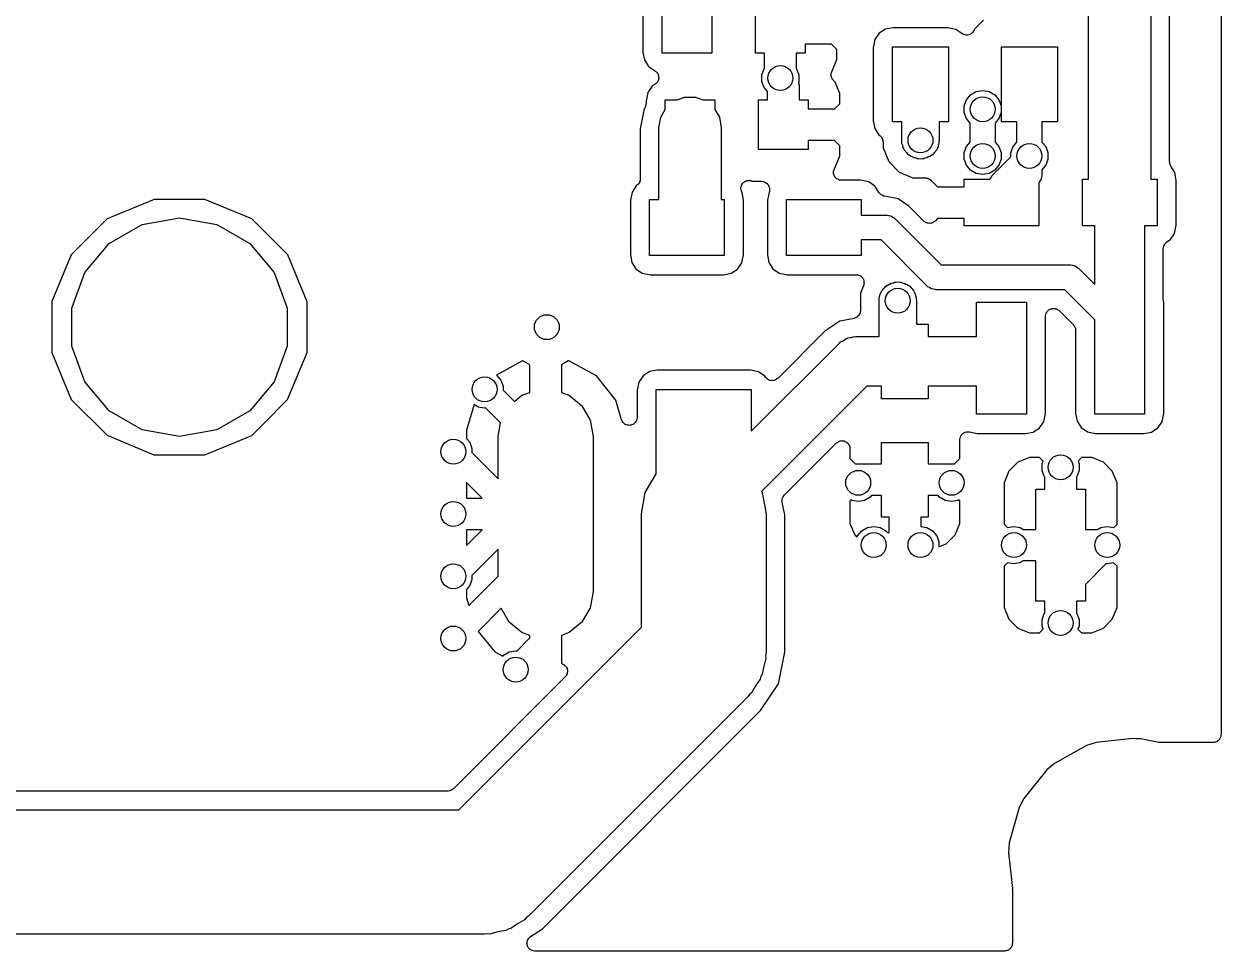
# Model space of a CAD drawing. Extents: x 110.2 to 158.8, y -100 to -70.3.
# Drawn here: x 139.6 to 158.83, y -100.02 to -85.13 of the extents above; entities that cross this region are included whole.
import ezdxf

# ---------------------------------------------------------------- set-up
doc = ezdxf.new("R2010")
doc.units = 0
doc.header["$MEASUREMENT"] = 0
doc.layers.add('BLACK', color=7, linetype='CONTINUOUS')

msp = doc.modelspace()

# ---------------------------------------------------------------- linework, layer by layer
at = {"layer": 'Black'}
for p, q in [((158.827, -73.7975), (158.827, -96.5435)), ((157.7, -79.95), (157.7, -87.625)), ((158, -87.3446), (158, -79.9625)), ((156.7, -87.625), (156.7, -80.1571)), ((150.651, -84.1007), (150.651, -85.2)), ((149.851, -85.2), (149.851, -84.2664)), ((149.544, -84.8139), (149.544, -85.5869)), ((151.351, -85.5988), (151.351, -84.8012)), ((155.012, -85.0693), (154.869, -85.2122)), ((149.852, -85.2069), (149.851, -85.2)), ((149.852, -85.5988), (149.852, -85.2069)), ((150.651, -85.2), (150.649, -85.2069)), ((150.649, -85.2069), (150.649, -85.5988)), ((153.337, -85.2808), (153.268, -85.381)), ((153.44, -85.2146), (153.337, -85.2808)), ((153.562, -85.1916), (153.44, -85.2146)), ((154.437, -85.1916), (153.562, -85.1916)), ((154.569, -85.2183), (154.437, -85.1916)), ((154.672, -85.2887), (154.569, -85.2183)), ((154.674, -85.2896), (154.672, -85.2887)), ((154.675, -85.2909), (154.674, -85.2896)), ((154.694, -85.2986), (154.675, -85.2909)), ((154.712, -85.3069), (154.694, -85.2986)), ((154.714, -85.307), (154.712, -85.3069)), ((154.716, -85.3078), (154.714, -85.307)), ((154.736, -85.3087), (154.716, -85.3078)), ((154.756, -85.3102), (154.736, -85.3087)), ((154.758, -85.3097), (154.756, -85.3102)), ((154.76, -85.3098), (154.758, -85.3097)), ((154.779, -85.3037), (154.76, -85.3098)), ((154.799, -85.2983), (154.779, -85.3037)), ((154.8, -85.2971), (154.799, -85.2983)), ((154.802, -85.2965), (154.8, -85.2971)), ((154.818, -85.2843), (154.802, -85.2965)), ((154.834, -85.2726), (154.818, -85.2843)), ((154.836, -85.2709), (154.834, -85.2726)), ((154.837, -85.2696), (154.836, -85.2709)), ((154.848, -85.2528), (154.837, -85.2696)), ((154.859, -85.2362), (154.848, -85.2528)), ((154.86, -85.2342), (154.859, -85.2362)), ((154.861, -85.2324), (154.86, -85.2342)), ((154.869, -85.2122), (154.861, -85.2324)), ((152.148, -85.454), (152.148, -85.5988)), ((152.572, -85.454), (152.148, -85.454)), ((152.656, -85.5384), (152.572, -85.454)), ((152.656, -85.6998), (152.656, -85.5384)), ((153.268, -85.381), (153.242, -85.5127)), ((153.242, -85.5127), (153.242, -86.6882)), ((153.55, -86.7), (153.55, -85.5)), ((153.55, -85.5), (154.45, -85.5)), ((154.45, -85.5), (154.45, -86.7)), ((155.3, -86.7), (155.3, -85.5)), ((155.3, -85.5), (156.2, -85.5)), ((156.2, -85.5), (156.2, -86.7)), ((149.544, -85.5869), (149.567, -85.7092)), ((149.567, -85.7092), (149.633, -85.812)), ((150.649, -85.5988), (149.852, -85.5988)), ((151.495, -85.5988), (151.351, -85.5988)), ((151.495, -85.825), (151.495, -85.5988)), ((152.148, -85.5988), (152.003, -85.5988)), ((152.003, -85.5988), (152.003, -85.8405)), ((152.574, -85.8979), (152.656, -85.6998)), ((149.633, -85.812), (149.743, -85.8873)), ((149.743, -85.8873), (149.753, -85.8973)), ((149.753, -85.8973), (149.765, -85.906)), ((149.765, -85.906), (149.769, -85.9126)), ((149.769, -85.9126), (149.775, -85.9182)), ((149.775, -85.9182), (149.781, -85.931)), ((149.781, -85.931), (149.788, -85.9431)), ((151.453, -85.9477), (151.489, -85.8494)), ((151.489, -85.8494), (151.497, -85.8402)), ((151.496, -85.8305), (151.495, -85.825)), ((151.496, -85.836), (151.496, -85.8305)), ((151.497, -85.8402), (151.496, -85.836)), ((152.003, -85.8405), (152.011, -85.8494)), ((152.011, -85.8494), (152.047, -85.9477)), ((152.564, -85.9409), (152.567, -85.9274)), ((152.567, -85.9274), (152.569, -85.9136)), ((152.569, -85.9136), (152.572, -85.906)), ((152.572, -85.906), (152.574, -85.8979)), ((149.74, -86.099), (149.689, -86.132)), ((149.751, -86.0893), (149.74, -86.099)), ((149.762, -86.081), (149.751, -86.0893)), ((149.767, -86.0744), (149.762, -86.081)), ((149.772, -86.069), (149.767, -86.0744)), ((149.779, -86.0563), (149.772, -86.069)), ((149.787, -86.0445), (149.779, -86.0563)), ((149.789, -86.0369), (149.787, -86.0445)), ((149.788, -85.9431), (149.79, -85.9508)), ((149.793, -86.0298), (149.789, -86.0369)), ((149.79, -85.9508), (149.794, -85.9579)), ((149.794, -86.0156), (149.793, -86.0298)), ((149.794, -85.9579), (149.795, -85.9721)), ((149.798, -86.0018), (149.794, -86.0156)), ((149.795, -85.9721), (149.798, -85.9861)), ((149.798, -85.9861), (149.797, -85.9939)), ((149.797, -85.9939), (149.798, -86.0018)), ((151.453, -86.0523), (151.453, -85.9477)), ((151.489, -86.1506), (151.453, -86.0523)), ((152.047, -86.0523), (152.04, -86.0697)), ((152.04, -86.0697), (152.041, -86.0714)), ((152.041, -86.0714), (152.043, -86.0768)), ((152.043, -86.0768), (152.046, -86.0816)), ((152.046, -86.0816), (152.049, -86.0979)), ((152.047, -85.9477), (152.047, -86.0523)), ((152.049, -86.0979), (152.053, -86.114)), ((152.053, -86.114), (152.052, -86.1195)), ((152.052, -86.1195), (152.053, -86.125)), ((152.566, -85.9492), (152.564, -85.9409)), ((152.565, -85.9576), (152.566, -85.9492)), ((152.568, -85.9709), (152.565, -85.9576)), ((152.57, -85.9847), (152.568, -85.9709)), ((152.574, -85.9921), (152.57, -85.9847)), ((152.576, -86.0002), (152.574, -85.9921)), ((152.584, -86.0115), (152.576, -86.0002)), ((152.591, -86.0238), (152.584, -86.0115)), ((152.597, -86.0294), (152.591, -86.0238)), ((152.602, -86.0363), (152.597, -86.0294)), ((152.629, -86.0635), (152.602, -86.0363)), ((152.706, -86.2502), (152.629, -86.0635)), ((149.62, -86.2323), (149.594, -86.3639)), ((149.689, -86.132), (149.62, -86.2323)), ((150.094, -86.3512), (150.214, -86.3076)), ((150.214, -86.3076), (150.388, -86.3076)), ((150.388, -86.3076), (150.507, -86.3512)), ((151.545, -86.2174), (151.489, -86.1506)), ((151.545, -86.3512), (151.545, -86.2174)), ((152.053, -86.125), (152.053, -86.3512)), ((152.706, -86.4116), (152.706, -86.2502)), ((154.739, -86.3494), (154.806, -86.2693)), ((154.806, -86.2693), (154.897, -86.217)), ((154.897, -86.217), (155, -86.1989)), ((155, -86.1989), (155.103, -86.217)), ((155.103, -86.217), (155.194, -86.2693)), ((155.194, -86.2693), (155.261, -86.3494)), ((149.564, -86.4948), (149.501, -86.8125)), ((149.572, -86.4824), (149.564, -86.4948)), ((149.578, -86.4685), (149.572, -86.4824)), ((149.586, -86.4553), (149.578, -86.4685)), ((149.587, -86.4485), (149.586, -86.4553)), ((149.59, -86.4421), (149.587, -86.4485)), ((149.591, -86.4269), (149.59, -86.4421)), ((149.594, -86.4119), (149.591, -86.4269)), ((149.594, -86.3639), (149.594, -86.4119)), ((149.831, -86.629), (149.902, -86.5059)), ((149.902, -86.5059), (149.902, -86.3512)), ((149.902, -86.3512), (150.094, -86.3512)), ((150.507, -86.3512), (150.699, -86.3512)), ((150.699, -86.3512), (150.699, -86.5059)), ((150.699, -86.5059), (150.771, -86.629)), ((151.401, -87.1488), (151.401, -86.3512)), ((151.401, -86.3512), (151.545, -86.3512)), ((152.053, -86.3512), (152.198, -86.3512)), ((152.198, -86.3512), (152.198, -86.496)), ((152.198, -86.496), (152.622, -86.496)), ((152.622, -86.496), (152.706, -86.4116)), ((154.703, -86.4477), (154.739, -86.3494)), ((154.703, -86.5523), (154.703, -86.4477)), ((155.261, -86.3494), (155.297, -86.4477)), ((155.297, -86.4477), (155.297, -86.5523)), ((149.801, -86.8), (149.831, -86.629)), ((150.771, -86.629), (150.801, -86.8)), ((153.242, -86.6882), (153.265, -86.8104)), ((153.7, -86.7), (153.55, -86.7)), ((153.7, -87), (153.7, -86.7)), ((154.45, -86.7), (154.3, -86.7)), ((154.3, -86.7), (154.3, -87)), ((154.739, -86.6506), (154.703, -86.5523)), ((154.8, -86.723), (154.739, -86.6506)), ((155.261, -86.6506), (155.2, -86.723)), ((155.297, -86.5523), (155.261, -86.6506)), ((155.55, -86.7), (155.3, -86.7)), ((155.55, -87.027), (155.55, -86.7)), ((156.2, -86.7), (155.95, -86.7)), ((155.95, -86.7), (155.95, -87.027)), ((149.501, -86.8125), (149.501, -87.6204)), ((149.801, -87.95), (149.801, -86.8)), ((150.801, -86.8), (150.801, -87.95)), ((153.265, -86.8104), (153.331, -86.9132)), ((154.8, -87.027), (154.8, -86.723)), ((155.2, -86.723), (155.2, -87.027)), ((152.622, -87.004), (152.198, -87.004)), ((152.198, -87.004), (152.198, -87.1488)), ((152.706, -87.0884), (152.622, -87.004)), ((153.331, -86.9132), (153.345, -86.9227)), ((153.345, -86.9227), (153.357, -86.9348)), ((153.357, -86.9348), (153.37, -86.946)), ((153.37, -86.946), (153.373, -86.9501)), ((153.373, -86.9501), (153.376, -86.9535)), ((153.376, -86.9535), (153.384, -86.9691)), ((153.384, -86.9691), (153.392, -86.9842)), ((153.392, -86.9842), (153.393, -86.9889)), ((153.393, -86.9889), (153.395, -86.9932)), ((153.395, -86.9932), (153.397, -87.0105)), ((153.397, -87.0105), (153.4, -87.0276)), ((153.4, -87.0276), (153.4, -87.1188)), ((153.703, -87.0194), (153.7, -87)), ((153.703, -87.0523), (153.703, -87.0194)), ((153.715, -87.0832), (153.703, -87.0523)), ((153.718, -87.1026), (153.715, -87.0832)), ((154.285, -87.0832), (154.282, -87.1026)), ((154.297, -87.0523), (154.285, -87.0832)), ((154.3, -87), (154.297, -87.0194)), ((154.297, -87.0194), (154.297, -87.0523)), ((154.739, -87.0994), (154.8, -87.027)), ((155.2, -87.027), (155.261, -87.0994)), ((155.489, -87.0994), (155.55, -87.027)), ((155.95, -87.027), (156.011, -87.0994)), ((152.198, -87.1488), (151.401, -87.1488)), ((152.625, -87.4454), (152.706, -87.2498)), ((152.706, -87.2498), (152.706, -87.0884)), ((153.4, -87.1188), (153.491, -87.3394)), ((153.728, -87.1197), (153.718, -87.1026)), ((153.739, -87.1506), (153.728, -87.1197)), ((153.76, -87.1757), (153.739, -87.1506)), ((153.77, -87.1928), (153.76, -87.1757)), ((153.785, -87.2055), (153.77, -87.1928)), ((153.806, -87.2307), (153.785, -87.2055)), ((153.835, -87.2471), (153.806, -87.2307)), ((153.85, -87.2598), (153.835, -87.2471)), ((153.869, -87.2666), (153.85, -87.2598)), ((153.897, -87.283), (153.869, -87.2666)), ((154.131, -87.2666), (154.103, -87.283)), ((154.15, -87.2598), (154.131, -87.2666)), ((154.165, -87.2471), (154.15, -87.2598)), ((154.194, -87.2307), (154.165, -87.2471)), ((154.215, -87.2055), (154.194, -87.2307)), ((154.23, -87.1928), (154.215, -87.2055)), ((154.24, -87.1757), (154.23, -87.1928)), ((154.261, -87.1506), (154.24, -87.1757)), ((154.272, -87.1197), (154.261, -87.1506)), ((154.282, -87.1026), (154.272, -87.1197)), ((154.703, -87.1977), (154.739, -87.0994)), ((154.703, -87.3023), (154.703, -87.1977)), ((155.159, -87.5586), (155.453, -87.2637)), ((155.261, -87.0994), (155.297, -87.1977)), ((155.297, -87.1977), (155.297, -87.3023)), ((155.453, -87.1977), (155.489, -87.0994)), ((155.453, -87.2637), (155.453, -87.1977)), ((156.011, -87.0994), (156.047, -87.1977)), ((156.047, -87.1977), (156.047, -87.3023)), ((152.611, -87.477), (152.615, -87.461)), ((152.615, -87.461), (152.618, -87.4564)), ((152.618, -87.4564), (152.62, -87.4511)), ((152.62, -87.4511), (152.625, -87.4454)), ((153.491, -87.3394), (153.66, -87.5084)), ((153.929, -87.2887), (153.897, -87.283)), ((153.948, -87.2954), (153.929, -87.2887)), ((153.968, -87.2954), (153.948, -87.2954)), ((154, -87.3011), (153.968, -87.2954)), ((154.032, -87.2954), (154, -87.3011)), ((154.052, -87.2954), (154.032, -87.2954)), ((154.071, -87.2887), (154.052, -87.2954)), ((154.103, -87.283), (154.071, -87.2887)), ((154.739, -87.4006), (154.703, -87.3023)), ((154.806, -87.4807), (154.739, -87.4006)), ((155.261, -87.4006), (155.194, -87.4807)), ((155.297, -87.3023), (155.261, -87.4006)), ((156.011, -87.4006), (155.95, -87.473)), ((156.047, -87.3023), (156.011, -87.4006)), ((158.002, -87.3586), (158, -87.3446)), ((158.003, -87.3727), (158.002, -87.3586)), ((158.006, -87.3801), (158.003, -87.3727)), ((158.008, -87.3881), (158.006, -87.3801)), ((158.015, -87.4003), (158.008, -87.3881)), ((158.02, -87.4134), (158.015, -87.4003)), ((158.085, -87.5146), (158.02, -87.4134)), ((149.494, -87.6608), (149.493, -87.6638)), ((149.495, -87.658), (149.494, -87.6608)), ((149.497, -87.6391), (149.495, -87.658)), ((149.501, -87.6204), (149.497, -87.6391)), ((151.179, -87.6621), (151.193, -87.6533)), ((151.193, -87.6533), (151.198, -87.652)), ((151.198, -87.652), (151.204, -87.6492)), ((151.204, -87.6492), (151.22, -87.6471)), ((151.22, -87.6471), (151.236, -87.6435)), ((151.236, -87.6435), (151.242, -87.6443)), ((151.242, -87.6443), (151.247, -87.6435)), ((151.247, -87.6435), (151.263, -87.647)), ((151.263, -87.647), (151.279, -87.6491)), ((151.279, -87.6491), (151.285, -87.6518)), ((151.285, -87.6518), (151.29, -87.653)), ((151.29, -87.653), (151.299, -87.6568)), ((151.299, -87.6568), (151.448, -87.6568)), ((151.448, -87.6568), (151.45, -87.6571)), ((151.45, -87.6571), (151.452, -87.6568)), ((151.452, -87.6568), (151.472, -87.6609)), ((151.472, -87.6609), (151.492, -87.6644)), ((152.604, -87.5036), (152.605, -87.4982)), ((152.605, -87.5201), (152.604, -87.5036)), ((152.605, -87.4926), (152.611, -87.477)), ((152.605, -87.4982), (152.605, -87.4926)), ((152.605, -87.5367), (152.605, -87.5201)), ((152.607, -87.5419), (152.605, -87.5367)), ((152.608, -87.5475), (152.607, -87.5419)), ((152.615, -87.5625), (152.608, -87.5475)), ((152.62, -87.5781), (152.615, -87.5625)), ((152.624, -87.5824), (152.62, -87.5781)), ((152.626, -87.5875), (152.624, -87.5824)), ((152.638, -87.5992), (152.626, -87.5875)), ((152.649, -87.6119), (152.638, -87.5992)), ((152.653, -87.6147), (152.649, -87.6119)), ((152.657, -87.6187), (152.653, -87.6147)), ((152.672, -87.6257), (152.657, -87.6187)), ((152.687, -87.634), (152.672, -87.6257)), ((152.692, -87.6349), (152.687, -87.634)), ((152.697, -87.6373), (152.692, -87.6349)), ((152.714, -87.6388), (152.697, -87.6373)), ((152.73, -87.6416), (152.714, -87.6388)), ((153.037, -87.6416), (152.73, -87.6416)), ((153.169, -87.6683), (153.037, -87.6416)), ((153.66, -87.5084), (153.88, -87.5999)), ((153.88, -87.5999), (154.078, -87.6001)), ((154.078, -87.6001), (154.083, -87.601)), ((154.083, -87.601), (154.089, -87.6006)), ((154.089, -87.6006), (154.105, -87.6049)), ((154.105, -87.6049), (154.121, -87.6078)), ((154.121, -87.6078), (154.126, -87.6105)), ((154.126, -87.6105), (154.131, -87.612)), ((154.131, -87.612), (154.145, -87.6215)), ((154.145, -87.6215), (154.16, -87.6299)), ((154.16, -87.6299), (154.163, -87.6341)), ((154.163, -87.6341), (154.168, -87.6373)), ((154.168, -87.6373), (154.276, -87.746)), ((154.7, -87.746), (154.7, -87.625)), ((154.7, -87.625), (155.116, -87.625)), ((154.897, -87.533), (154.806, -87.4807)), ((155, -87.5511), (154.897, -87.533)), ((155.103, -87.533), (155, -87.5511)), ((155.194, -87.4807), (155.103, -87.533)), ((155.116, -87.624), (155.119, -87.6155)), ((155.116, -87.625), (155.116, -87.624)), ((155.119, -87.6155), (155.134, -87.5941)), ((155.134, -87.5941), (155.147, -87.5714)), ((155.147, -87.5714), (155.154, -87.5658)), ((155.154, -87.5658), (155.159, -87.5586)), ((155.916, -87.6559), (155.903, -87.6786)), ((155.931, -87.6345), (155.916, -87.6559)), ((155.934, -87.626), (155.931, -87.6345)), ((155.938, -87.6184), (155.934, -87.626)), ((155.942, -87.5927), (155.938, -87.6184)), ((155.949, -87.5674), (155.942, -87.5927)), ((155.95, -87.55), (155.948, -87.5587)), ((155.948, -87.5587), (155.949, -87.5674)), ((155.95, -87.473), (155.95, -87.55)), ((156.6, -88.375), (156.6, -87.625)), ((156.6, -87.625), (156.7, -87.625)), ((157.7, -87.625), (157.8, -87.625)), ((157.8, -87.625), (157.8, -88.375)), ((158.108, -87.6368), (158.085, -87.5146)), ((158.108, -88.3623), (158.108, -87.6368)), ((149.368, -87.831), (149.342, -87.9627)), ((149.437, -87.7308), (149.368, -87.831)), ((149.442, -87.7272), (149.437, -87.7308)), ((149.456, -87.7142), (149.442, -87.7272)), ((149.471, -87.702), (149.456, -87.7142)), ((149.473, -87.6993), (149.471, -87.702)), ((149.475, -87.6972), (149.473, -87.6993)), ((149.484, -87.6803), (149.475, -87.6972)), ((149.493, -87.6638), (149.484, -87.6803)), ((151.116, -87.7544), (151.118, -87.7487)), ((151.117, -87.7706), (151.116, -87.7544)), ((151.116, -87.7869), (151.117, -87.7706)), ((151.118, -87.7925), (151.116, -87.7869)), ((151.118, -87.7429), (151.124, -87.7278)), ((151.118, -87.7487), (151.118, -87.7429)), ((151.118, -87.7984), (151.118, -87.7925)), ((151.124, -87.8134), (151.118, -87.7984)), ((151.124, -87.7278), (151.129, -87.7122)), ((151.129, -87.829), (151.124, -87.8134)), ((151.129, -87.7122), (151.132, -87.7076)), ((151.133, -87.8337), (151.129, -87.829)), ((151.132, -87.7076), (151.135, -87.7021)), ((151.135, -87.8391), (151.133, -87.8337)), ((151.135, -87.7021), (151.146, -87.6901)), ((151.135, -87.8396), (151.135, -87.8391)), ((151.158, -87.9618), (151.135, -87.8396)), ((151.146, -87.6901), (151.156, -87.6771)), ((151.156, -87.6771), (151.161, -87.6739)), ((151.161, -87.6739), (151.165, -87.6696)), ((151.165, -87.6696), (151.179, -87.6621)), ((151.492, -87.6644), (151.493, -87.6653)), ((151.493, -87.6653), (151.495, -87.6656)), ((151.495, -87.6656), (151.512, -87.6762)), ((151.512, -87.6762), (151.53, -87.6865)), ((151.53, -87.6865), (151.531, -87.6877)), ((151.531, -87.6877), (151.532, -87.6886)), ((151.532, -87.6886), (151.545, -87.7046)), ((151.573, -87.809), (151.542, -87.9627)), ((151.545, -87.7046), (151.558, -87.7203)), ((151.558, -87.7203), (151.559, -87.7218)), ((151.559, -87.7218), (151.56, -87.7231)), ((151.56, -87.7231), (151.566, -87.7425)), ((151.566, -87.7425), (151.573, -87.7617)), ((151.573, -87.7617), (151.573, -87.7634)), ((151.573, -87.7634), (151.574, -87.7649)), ((151.574, -87.7649), (151.573, -87.7853)), ((151.573, -87.7853), (151.573, -87.8058)), ((151.573, -87.8058), (151.573, -87.8074)), ((151.573, -87.8074), (151.573, -87.809)), ((153.269, -87.7368), (153.169, -87.6683)), ((153.337, -87.8417), (153.269, -87.7368)), ((153.35, -87.8557), (153.337, -87.8417)), ((154.276, -87.746), (154.7, -87.746)), ((155.903, -87.6786), (155.9, -87.6813)), ((155.9, -87.6813), (155.9, -88.375)), ((141.694, -87.9496), (140.94, -88.2611)), ((142.51, -87.9504), (141.694, -87.9496)), ((143.263, -88.2631), (142.51, -87.9504)), ((149.342, -87.9627), (149.342, -88.8382)), ((149.65, -88.85), (149.65, -87.95)), ((149.65, -87.95), (149.801, -87.95)), ((150.801, -87.95), (150.85, -87.95)), ((150.85, -87.95), (150.85, -88.85)), ((151.158, -88.8373), (151.158, -87.9618)), ((151.542, -87.9627), (151.542, -88.8382)), ((151.85, -88.85), (151.85, -87.95)), ((151.85, -87.95), (153.05, -87.95)), ((153.05, -87.95), (153.05, -88.2)), ((153.362, -87.8703), (153.35, -87.8557)), ((153.365, -87.8718), (153.362, -87.8703)), ((153.367, -87.8741), (153.365, -87.8718)), ((153.384, -87.8828), (153.367, -87.8741)), ((153.4, -87.8923), (153.384, -87.8828)), ((153.403, -87.8929), (153.4, -87.8923)), ((153.406, -87.8943), (153.403, -87.8929)), ((153.422, -87.8964), (153.406, -87.8943)), ((153.425, -87.8976), (153.422, -87.8964)), ((153.64, -87.9404), (153.425, -87.8976)), ((153.812, -88.0553), (153.64, -87.9404)), ((153.05, -88.2), (153.45, -88.2)), ((153.45, -88.2), (153.459, -88.2015)), ((153.459, -88.2015), (153.467, -88.2008)), ((153.467, -88.2008), (153.493, -88.2075)), ((153.493, -88.2075), (153.518, -88.2121)), ((153.518, -88.2121), (153.526, -88.2165)), ((153.526, -88.2165), (153.535, -88.2187)), ((153.535, -88.2187), (153.556, -88.2337)), ((153.556, -88.2337), (153.579, -88.2468)), ((154.054, -88.2968), (153.812, -88.0553)), ((140.94, -88.2611), (140.363, -88.8373)), ((140.971, -88.6543), (141.499, -88.3493)), ((141.499, -88.3493), (142.1, -88.2433)), ((142.1, -88.2433), (142.701, -88.3493)), ((142.701, -88.3493), (143.229, -88.6543)), ((143.839, -88.8403), (143.263, -88.2631)), ((153.579, -88.2468), (153.584, -88.2535)), ((153.584, -88.2535), (153.591, -88.2586)), ((153.591, -88.2586), (154.331, -88.9984)), ((154.063, -88.3032), (154.054, -88.2968)), ((154.071, -88.3111), (154.063, -88.3032)), ((154.081, -88.3157), (154.071, -88.3111)), ((154.09, -88.3221), (154.081, -88.3157)), ((154.101, -88.325), (154.09, -88.3221)), ((154.111, -88.3297), (154.101, -88.325)), ((154.122, -88.3307), (154.111, -88.3297)), ((154.133, -88.3335), (154.122, -88.3307)), ((154.144, -88.3326), (154.133, -88.3335)), ((154.155, -88.3335), (154.144, -88.3326)), ((154.166, -88.3307), (154.155, -88.3335)), ((154.177, -88.3297), (154.166, -88.3307)), ((154.187, -88.325), (154.177, -88.3297)), ((154.197, -88.3221), (154.187, -88.325)), ((154.207, -88.3157), (154.197, -88.3221)), ((154.217, -88.3111), (154.207, -88.3157)), ((154.224, -88.3032), (154.217, -88.3111)), ((154.234, -88.2968), (154.224, -88.3032)), ((154.276, -88.254), (154.234, -88.2968)), ((154.7, -88.254), (154.276, -88.254)), ((154.7, -88.375), (154.7, -88.254)), ((155.9, -88.375), (154.7, -88.375)), ((156.8, -88.375), (156.6, -88.375)), ((156.8, -89.3156), (156.8, -88.375)), ((157.8, -88.375), (157.6, -88.375)), ((157.6, -88.375), (157.6, -89.5984)), ((158.082, -88.494), (158.108, -88.3623)), ((153.367, -88.6), (153.05, -88.6)), ((153.05, -88.6), (153.05, -88.85)), ((154.107, -89.3398), (153.367, -88.6)), ((157.958, -88.6295), (158.013, -88.5942)), ((158.013, -88.5942), (158.082, -88.494)), ((140.579, -89.1217), (140.971, -88.6543)), ((143.229, -88.6543), (143.621, -89.1217)), ((157.9, -88.7363), (157.903, -88.7176)), ((157.9, -89.5537), (157.9, -88.7363)), ((157.903, -88.7176), (157.906, -88.6987)), ((157.906, -88.6987), (157.907, -88.696)), ((157.907, -88.696), (157.908, -88.6929)), ((157.908, -88.6929), (157.917, -88.6764)), ((157.917, -88.6764), (157.926, -88.6595)), ((157.926, -88.6595), (157.928, -88.6574)), ((157.928, -88.6574), (157.93, -88.6547)), ((157.93, -88.6547), (157.944, -88.6425)), ((157.944, -88.6425), (157.958, -88.6295)), ((140.363, -88.8373), (140.05, -89.5904)), ((144.15, -89.594), (143.839, -88.8403)), ((149.342, -88.8382), (149.365, -88.9604)), ((149.365, -88.9604), (149.431, -89.0632)), ((150.85, -88.85), (149.65, -88.85)), ((151.063, -89.0692), (151.132, -88.969)), ((151.132, -88.969), (151.158, -88.8373)), ((151.542, -88.8382), (151.565, -88.9604)), ((151.565, -88.9604), (151.631, -89.0632)), ((153.05, -88.85), (151.85, -88.85)), ((154.331, -88.9984), (156.4, -88.9984)), ((156.4, -88.9984), (156.409, -89)), ((156.409, -89), (156.417, -88.9992)), ((156.417, -88.9992), (156.443, -89.006)), ((156.443, -89.006), (156.468, -89.0105)), ((140.37, -89.695), (140.579, -89.1217)), ((143.621, -89.1217), (143.83, -89.695)), ((149.431, -89.0632), (149.531, -89.1317)), ((149.531, -89.1317), (149.663, -89.1584)), ((149.663, -89.1584), (150.838, -89.1584)), ((150.838, -89.1584), (150.96, -89.1354)), ((150.96, -89.1354), (151.063, -89.0692)), ((151.631, -89.0632), (151.731, -89.1317)), ((151.731, -89.1317), (151.863, -89.1584)), ((151.863, -89.1584), (152.968, -89.1584)), ((152.968, -89.1584), (152.982, -89.1608)), ((152.982, -89.1608), (152.996, -89.1614)), ((152.996, -89.1614), (153.004, -89.1646)), ((153.004, -89.1646), (153.012, -89.166)), ((153.012, -89.166), (153.024, -89.173)), ((153.024, -89.173), (153.037, -89.1783)), ((153.037, -89.1783), (153.043, -89.1839)), ((153.043, -89.1839), (153.05, -89.1881)), ((153.05, -89.1881), (153.059, -89.1987)), ((153.059, -89.1987), (153.069, -89.2081)), ((156.468, -89.0105), (156.476, -89.0149)), ((156.476, -89.0149), (156.484, -89.0172)), ((156.484, -89.0172), (156.506, -89.0322)), ((156.506, -89.0322), (156.529, -89.0452)), ((156.529, -89.0452), (156.534, -89.052)), ((156.534, -89.052), (156.541, -89.057)), ((156.541, -89.057), (156.8, -89.3156)), ((153.086, -89.3341), (153.035, -89.4553)), ((153.069, -89.2081), (153.073, -89.2155)), ((153.073, -89.2155), (153.078, -89.2219)), ((153.078, -89.2219), (153.083, -89.2349)), ((153.083, -89.2349), (153.089, -89.2473)), ((153.089, -89.3205), (153.086, -89.3341)), ((153.089, -89.2473), (153.091, -89.2555)), ((153.093, -89.3074), (153.089, -89.3205)), ((153.091, -89.2555), (153.093, -89.2633)), ((153.093, -89.2633), (153.093, -89.2772)), ((153.093, -89.2772), (153.095, -89.291)), ((153.095, -89.291), (153.093, -89.2991)), ((153.093, -89.2991), (153.093, -89.3074)), ((153.395, -89.3994), (153.405, -89.3823)), ((153.405, -89.3823), (153.42, -89.3696)), ((153.42, -89.3696), (153.442, -89.3444)), ((153.442, -89.3444), (153.47, -89.328)), ((153.47, -89.328), (153.485, -89.3153)), ((153.485, -89.3153), (153.504, -89.3086)), ((153.504, -89.3086), (153.532, -89.2922)), ((153.532, -89.2922), (153.565, -89.2864)), ((153.565, -89.2864), (153.583, -89.2797)), ((153.583, -89.2797), (153.603, -89.2797)), ((153.603, -89.2797), (153.635, -89.274)), ((153.635, -89.274), (153.668, -89.2797)), ((153.668, -89.2797), (153.687, -89.2797)), ((153.687, -89.2797), (153.706, -89.2864)), ((153.706, -89.2864), (153.738, -89.2922)), ((153.738, -89.2922), (153.767, -89.3086)), ((153.767, -89.3086), (153.785, -89.3153)), ((153.785, -89.3153), (153.8, -89.328)), ((153.8, -89.328), (153.829, -89.3444)), ((153.829, -89.3444), (153.85, -89.3696)), ((153.85, -89.3696), (153.865, -89.3823)), ((153.865, -89.3823), (153.875, -89.3994)), ((154.114, -89.3449), (154.107, -89.3398)), ((154.12, -89.3516), (154.114, -89.3449)), ((154.143, -89.3647), (154.12, -89.3516)), ((154.164, -89.3797), (154.143, -89.3647)), ((154.172, -89.382), (154.164, -89.3797)), ((154.18, -89.3864), (154.172, -89.382)), ((154.206, -89.3909), (154.18, -89.3864)), ((154.231, -89.3977), (154.206, -89.3909)), ((153.035, -89.4553), (153.035, -89.714)), ((153.335, -89.5751), (153.339, -89.5557)), ((153.335, -90.15), (153.335, -89.5751)), ((153.339, -89.5228), (153.35, -89.492)), ((153.339, -89.5557), (153.339, -89.5228)), ((153.35, -89.492), (153.353, -89.4725)), ((153.353, -89.4725), (153.363, -89.4554)), ((153.363, -89.4554), (153.374, -89.4246)), ((153.374, -89.4246), (153.395, -89.3994)), ((153.875, -89.3994), (153.896, -89.4246)), ((153.896, -89.4246), (153.907, -89.4554)), ((153.907, -89.4554), (153.917, -89.4725)), ((153.917, -89.4725), (153.921, -89.492)), ((153.921, -89.492), (153.932, -89.5228)), ((153.932, -89.5228), (153.932, -89.5557)), ((153.932, -89.5557), (153.935, -89.5751)), ((153.935, -89.5751), (153.935, -89.95)), ((154.24, -89.3969), (154.231, -89.3977)), ((154.248, -89.3984), (154.24, -89.3969)), ((156.317, -89.3984), (154.248, -89.3984)), ((156.8, -89.8813), (156.317, -89.3984)), ((157.902, -89.5654), (157.9, -89.5537)), ((157.902, -89.5772), (157.902, -89.5654)), ((157.908, -89.6103), (157.902, -89.5772)), ((140.05, -89.5904), (140.05, -90.406)), ((140.37, -90.305), (140.37, -89.695)), ((143.83, -89.695), (143.83, -90.305)), ((144.15, -90.4096), (144.15, -89.594)), ((153.032, -89.7557), (153.028, -89.7761)), ((153.035, -89.7353), (153.032, -89.7557)), ((153.035, -89.714), (153.035, -89.714)), ((153.035, -89.714), (153.035, -89.714)), ((153.035, -89.714), (153.035, -89.7187)), ((153.035, -89.7187), (153.035, -89.7194)), ((153.035, -89.7194), (153.035, -89.7353)), ((154.9, -90.15), (154.9, -89.5984)), ((154.9, -89.5984), (155.7, -89.5984)), ((155.7, -89.5984), (155.7, -91.3993)), ((156.016, -89.782), (156.022, -89.7724)), ((156.022, -89.7724), (156.025, -89.7619)), ((156.025, -89.7619), (156.033, -89.7534)), ((156.033, -89.7534), (156.038, -89.7438)), ((156.038, -89.7438), (156.047, -89.7367)), ((156.047, -89.7367), (156.054, -89.7281)), ((156.054, -89.7281), (156.063, -89.7226)), ((156.063, -89.7226), (156.072, -89.7154)), ((156.072, -89.7154), (156.082, -89.7116)), ((156.082, -89.7116), (156.092, -89.7061)), ((156.092, -89.7061), (156.103, -89.7042)), ((156.103, -89.7042), (156.113, -89.7004)), ((156.113, -89.7004), (156.124, -89.7004)), ((156.124, -89.7004), (156.135, -89.6984)), ((156.135, -89.6984), (156.14, -89.6984)), ((156.14, -89.6984), (156.146, -89.6994)), ((156.146, -89.6994), (156.151, -89.6989)), ((156.151, -89.6989), (156.157, -89.7004)), ((156.157, -89.7004), (156.157, -89.7004)), ((156.157, -89.7004), (156.16, -89.7011)), ((156.16, -89.7011), (156.167, -89.7032)), ((156.167, -89.7032), (156.184, -89.7061)), ((156.184, -89.7061), (156.189, -89.7089)), ((156.189, -89.7089), (156.194, -89.7103)), ((156.194, -89.7103), (156.207, -89.7198)), ((156.207, -89.7198), (156.222, -89.7281)), ((156.222, -89.7281), (156.225, -89.7324)), ((156.225, -89.7324), (156.23, -89.7356)), ((156.23, -89.7356), (156.454, -89.96)), ((157.6, -89.5984), (157.6, -89.5984)), ((157.6, -89.5984), (157.6, -91.3993)), ((157.908, -91.3866), (157.908, -89.6103)), ((152.703, -89.9056), (152.466, -90.0639)), ((152.705, -89.9052), (152.703, -89.9056)), ((152.933, -89.8599), (152.705, -89.9052)), ((152.705, -89.9052), (152.705, -89.9052)), ((152.952, -89.8524), (152.933, -89.8599)), ((152.972, -89.8453), (152.952, -89.8524)), ((152.973, -89.8444), (152.972, -89.8453)), ((152.974, -89.8439), (152.973, -89.8444)), ((152.99, -89.8302), (152.974, -89.8439)), ((153.005, -89.8169), (152.99, -89.8302)), ((153.006, -89.8157), (153.005, -89.8169)), ((153.007, -89.8148), (153.006, -89.8157)), ((153.017, -89.7967), (153.007, -89.8148)), ((153.028, -89.7787), (153.017, -89.7967)), ((153.028, -89.7761), (153.028, -89.7774)), ((153.028, -89.7774), (153.028, -89.7787)), ((153.935, -89.95), (154.125, -89.95)), ((154.125, -89.95), (154.125, -90.15)), ((156.008, -89.8254), (156.01, -89.8145)), ((156.008, -91.3866), (156.008, -89.8254)), ((156.01, -89.8034), (156.014, -89.7929)), ((156.01, -89.8145), (156.01, -89.8034)), ((156.014, -89.7929), (156.016, -89.782)), ((156.454, -89.96), (156.458, -89.9646)), ((156.458, -89.9646), (156.462, -89.9681)), ((156.462, -89.9681), (156.47, -89.9825)), ((156.8, -91.3993), (156.8, -89.8813)), ((152.466, -90.0639), (151.707, -90.8227)), ((152.885, -90.165), (152.935, -90.1515)), ((152.935, -90.1515), (152.953, -90.1531)), ((152.953, -90.1531), (152.97, -90.15)), ((152.97, -90.15), (153.335, -90.15)), ((154.125, -90.15), (154.9, -90.15)), ((156.47, -89.9825), (156.48, -89.9961)), ((156.48, -89.9961), (156.481, -90.0015)), ((156.481, -90.0015), (156.484, -90.0063)), ((156.484, -90.0063), (156.487, -90.0227)), ((156.487, -90.0227), (156.491, -90.0387)), ((156.491, -90.0387), (156.491, -90.0443)), ((156.491, -90.0443), (156.492, -90.0498)), ((156.492, -90.0498), (156.492, -91.3874)), ((140.579, -90.8783), (140.37, -90.305)), ((143.83, -90.305), (143.621, -90.8783)), ((151.282, -91.6723), (152.687, -90.2672)), ((152.687, -90.2672), (152.702, -90.2571)), ((152.702, -90.2571), (152.713, -90.2436)), ((152.713, -90.2436), (152.758, -90.2175)), ((152.758, -90.2175), (152.801, -90.1875)), ((152.801, -90.1875), (152.818, -90.1829)), ((152.818, -90.1829), (152.833, -90.1741)), ((152.833, -90.1741), (152.885, -90.165)), ((140.05, -90.406), (140.361, -91.1597)), ((143.837, -91.1627), (144.15, -90.4096)), ((147.607, -90.5434), (147.193, -90.7688)), ((147.616, -90.5416), (147.607, -90.5434)), ((147.726, -90.6043), (147.616, -90.5416)), ((148.344, -90.5416), (148.234, -90.6043)), ((148.353, -90.5434), (148.344, -90.5416)), ((148.795, -90.7838), (148.353, -90.5434)), ((147.726, -91.0482), (147.726, -90.6043)), ((148.234, -90.6043), (148.234, -91.0482)), ((149.648, -90.7146), (149.545, -90.7808)), ((149.77, -90.6916), (149.648, -90.7146)), ((151.269, -90.6916), (149.77, -90.6916)), ((151.401, -90.7183), (151.269, -90.6916)), ((151.501, -90.7868), (151.401, -90.7183)), ((140.971, -91.3457), (140.579, -90.8783)), ((143.621, -90.8783), (143.229, -91.3457)), ((147.193, -90.7688), (147.194, -90.7693)), ((147.194, -90.7693), (147.261, -90.8494)), ((147.261, -90.8494), (147.297, -90.9477)), ((149.107, -91.1702), (148.795, -90.7838)), ((149.476, -90.881), (149.45, -91.0127)), ((149.545, -90.7808), (149.476, -90.881)), ((151.511, -90.8016), (151.501, -90.7868)), ((151.512, -90.8035), (151.511, -90.8016)), ((151.514, -90.8057), (151.512, -90.8035)), ((151.527, -90.8196), (151.514, -90.8057)), ((151.541, -90.834), (151.527, -90.8196)), ((151.543, -90.8352), (151.541, -90.834)), ((151.545, -90.8369), (151.543, -90.8352)), ((151.562, -90.8452), (151.545, -90.8369)), ((151.58, -90.8542), (151.562, -90.8452)), ((151.582, -90.8545), (151.58, -90.8542)), ((151.585, -90.8556), (151.582, -90.8545)), ((151.604, -90.8573), (151.585, -90.8556)), ((151.624, -90.8598), (151.604, -90.8573)), ((151.626, -90.8592), (151.624, -90.8598)), ((151.629, -90.8594), (151.626, -90.8592)), ((151.648, -90.8543), (151.629, -90.8594)), ((151.667, -90.85), (151.648, -90.8543)), ((151.669, -90.8487), (151.667, -90.85)), ((151.671, -90.848), (151.669, -90.8487)), ((151.687, -90.8368), (151.671, -90.848)), ((151.704, -90.8261), (151.687, -90.8368)), ((151.705, -90.8241), (151.704, -90.8261)), ((151.707, -90.8227), (151.705, -90.8241)), ((147.297, -90.9477), (147.297, -91.0137)), ((147.297, -91.0137), (147.478, -91.1956)), ((147.478, -91.1956), (147.599, -91.0944)), ((147.599, -91.0944), (147.726, -91.0482)), ((148.234, -91.0482), (148.361, -91.0944)), ((148.361, -91.0944), (148.564, -91.2646)), ((149.45, -91.0127), (149.45, -91.4508)), ((149.758, -92.3538), (149.758, -91)), ((149.758, -91), (151.282, -91)), ((151.282, -91), (151.282, -91.6723)), ((153.136, -90.95), (151.448, -92.6377)), ((153.375, -90.95), (153.136, -90.95)), ((153.375, -91.15), (153.375, -90.95)), ((154.9, -90.95), (154.125, -90.95)), ((154.125, -90.95), (154.125, -91.15)), ((154.9, -91.3993), (154.9, -90.95)), ((140.361, -91.1597), (140.937, -91.7369)), ((143.454, -91.5451), (143.837, -91.1627)), ((146.831, -91.2447), (146.71, -91.6534)), ((146.897, -91.283), (146.831, -91.2447)), ((147, -91.3011), (146.897, -91.283)), ((147.016, -91.2984), (147, -91.3011)), ((147.256, -91.5388), (147.016, -91.2984)), ((148.564, -91.2646), (148.696, -91.4937)), ((149.201, -91.4868), (149.107, -91.1702)), ((154.125, -91.15), (153.375, -91.15)), ((141.499, -91.6507), (140.971, -91.3457)), ((143.229, -91.3457), (142.701, -91.6507)), ((148.696, -91.4937), (148.742, -91.7544)), ((149.203, -91.4903), (149.201, -91.4868)), ((149.203, -91.4942), (149.203, -91.4903)), ((149.212, -91.51), (149.203, -91.4942)), ((149.439, -91.5016), (149.429, -91.5167)), ((149.44, -91.4977), (149.439, -91.5016)), ((149.442, -91.4942), (149.44, -91.4977)), ((149.445, -91.4764), (149.442, -91.4942)), ((149.449, -91.4587), (149.445, -91.4764)), ((149.45, -91.4508), (149.449, -91.4547)), ((149.449, -91.4547), (149.449, -91.4587)), ((155.7, -91.3993), (154.9, -91.3993)), ((155.982, -91.5183), (156.008, -91.3866)), ((156.492, -91.3874), (156.515, -91.5097)), ((157.6, -91.3993), (156.8, -91.3993)), ((157.882, -91.5183), (157.908, -91.3866)), ((142.1, -91.7567), (141.499, -91.6507)), ((142.701, -91.6507), (142.1, -91.7567)), ((143.26, -91.7389), (143.454, -91.5451)), ((146.71, -91.6534), (146.71, -91.7889)), ((147.218, -91.7544), (147.256, -91.5388)), ((149.22, -91.5263), (149.212, -91.51)), ((149.223, -91.529), (149.22, -91.5263)), ((149.225, -91.5324), (149.223, -91.529)), ((149.239, -91.5441), (149.225, -91.5324)), ((149.252, -91.5566), (149.239, -91.5441)), ((149.256, -91.5582), (149.252, -91.5566)), ((149.259, -91.5608), (149.256, -91.5582)), ((149.276, -91.567), (149.259, -91.5608)), ((149.293, -91.5743), (149.276, -91.567)), ((149.297, -91.5745), (149.293, -91.5743)), ((149.301, -91.5759), (149.297, -91.5745)), ((149.319, -91.5759), (149.301, -91.5759)), ((149.337, -91.577), (149.319, -91.5759)), ((149.341, -91.5759), (149.337, -91.577)), ((149.345, -91.5759), (149.341, -91.5759)), ((149.362, -91.5697), (149.345, -91.5759)), ((149.379, -91.5645), (149.362, -91.5697)), ((149.382, -91.5622), (149.379, -91.5645)), ((149.386, -91.5608), (149.382, -91.5622)), ((149.4, -91.5491), (149.386, -91.5608)), ((149.415, -91.5383), (149.4, -91.5491)), ((149.417, -91.535), (149.415, -91.5383)), ((149.42, -91.5324), (149.417, -91.535)), ((149.429, -91.5167), (149.42, -91.5324)), ((154.681, -91.7095), (154.696, -91.6963)), ((154.696, -91.6963), (154.698, -91.6958)), ((154.698, -91.6958), (154.699, -91.6948)), ((154.699, -91.6948), (154.719, -91.6882)), ((154.719, -91.6882), (154.738, -91.6812)), ((154.738, -91.6812), (154.74, -91.6812)), ((154.74, -91.6812), (154.741, -91.6807)), ((154.741, -91.6807), (154.762, -91.6812)), ((154.762, -91.6812), (154.782, -91.6812)), ((154.782, -91.6812), (154.784, -91.6818)), ((154.784, -91.6818), (154.785, -91.6818)), ((154.785, -91.6818), (154.913, -91.7077)), ((155.688, -91.7077), (155.81, -91.6847)), ((155.81, -91.6847), (155.913, -91.6185)), ((155.913, -91.6185), (155.982, -91.5183)), ((156.515, -91.5097), (156.581, -91.6125)), ((156.581, -91.6125), (156.681, -91.681)), ((156.681, -91.681), (156.813, -91.7077)), ((157.588, -91.7077), (157.71, -91.6847)), ((157.71, -91.6847), (157.813, -91.6185)), ((157.813, -91.6185), (157.882, -91.5183)), ((140.937, -91.7369), (141.69, -92.0496)), ((142.506, -92.0504), (143.26, -91.7389)), ((146.71, -91.7889), (146.761, -91.8494)), ((146.761, -91.8494), (146.797, -91.9477)), ((147.218, -92.4352), (147.218, -91.7544)), ((148.742, -91.7544), (148.742, -94.2456)), ((152.125, -92.3846), (152.65, -91.8598)), ((152.65, -91.8598), (152.664, -91.8502)), ((152.664, -91.8502), (152.677, -91.8396)), ((152.677, -91.8396), (152.682, -91.8377)), ((152.682, -91.8377), (152.686, -91.8345)), ((152.686, -91.8345), (152.702, -91.8302)), ((152.702, -91.8302), (152.718, -91.8245)), ((152.718, -91.8245), (152.724, -91.8245)), ((152.724, -91.8245), (152.729, -91.823)), ((152.729, -91.823), (152.745, -91.8245)), ((152.745, -91.8245), (152.762, -91.8245)), ((152.762, -91.8245), (152.767, -91.8264)), ((152.767, -91.8264), (152.773, -91.8269)), ((152.773, -91.8269), (152.788, -91.8339)), ((152.788, -91.8339), (152.803, -91.8396)), ((152.803, -91.8396), (152.808, -91.8432)), ((152.808, -91.8432), (152.813, -91.8455)), ((152.813, -91.8455), (152.825, -91.8573)), ((152.825, -91.8573), (152.837, -91.8679)), ((152.837, -91.8679), (152.84, -91.8728)), ((152.84, -91.8728), (152.844, -91.8767)), ((152.844, -91.8767), (152.851, -91.8917)), ((153.375, -92.196), (153.375, -91.85)), ((153.375, -91.85), (154.125, -91.85)), ((154.125, -91.85), (154.125, -92.196)), ((154.633, -91.8031), (154.637, -91.783)), ((154.633, -91.8047), (154.633, -91.8031)), ((154.633, -91.8063), (154.633, -91.8047)), ((154.633, -92.1116), (154.633, -91.8063)), ((154.637, -91.783), (154.641, -91.7629)), ((154.641, -91.7615), (154.642, -91.7599)), ((154.641, -91.7629), (154.641, -91.7615)), ((154.642, -91.7599), (154.652, -91.7424)), ((154.652, -91.7424), (154.663, -91.7247)), ((154.663, -91.7247), (154.664, -91.7236)), ((154.664, -91.7236), (154.665, -91.7222)), ((154.665, -91.7222), (154.681, -91.7095)), ((154.913, -91.7077), (155.688, -91.7077)), ((156.813, -91.7077), (157.588, -91.7077)), ((141.69, -92.0496), (142.506, -92.0504)), ((146.797, -91.9477), (146.797, -92.0137)), ((146.797, -92.0137), (147.218, -92.4352)), ((152.851, -91.8917), (152.859, -91.9061)), ((152.859, -91.9061), (152.86, -91.9116)), ((152.86, -91.9116), (152.863, -91.9167)), ((152.863, -91.9167), (152.864, -91.9332)), ((152.864, -91.9332), (152.867, -91.9496)), ((152.867, -91.9496), (152.867, -92.1116)), ((152.867, -92.1116), (152.951, -92.196)), ((152.951, -92.196), (153.375, -92.196)), ((154.125, -92.196), (154.549, -92.196)), ((154.549, -92.196), (154.633, -92.1116)), ((155.562, -92.17), (155.419, -92.313)), ((155.749, -92.0927), (155.562, -92.17)), ((155.912, -92.0927), (155.749, -92.0927)), ((155.97, -92.1514), (155.912, -92.0927)), ((155.953, -92.1977), (155.97, -92.1514)), ((155.953, -92.3023), (155.953, -92.1977)), ((156.588, -92.0927), (156.53, -92.1514)), ((156.53, -92.1514), (156.547, -92.1977)), ((156.547, -92.1977), (156.547, -92.3023)), ((156.751, -92.0927), (156.588, -92.0927)), ((156.938, -92.17), (156.751, -92.0927)), ((157.081, -92.313), (156.938, -92.17)), ((149.58, -92.658), (149.754, -92.3572)), ((149.754, -92.3572), (149.758, -92.3538)), ((151.864, -92.6459), (152.125, -92.3846)), ((152.125, -92.3846), (152.125, -92.3846)), ((155.419, -92.313), (155.342, -92.4997)), ((155.989, -92.4006), (155.953, -92.3023)), ((155.996, -92.4087), (155.989, -92.4006)), ((155.996, -92.6007), (155.996, -92.4087)), ((156.511, -92.4006), (156.504, -92.4087)), ((156.504, -92.4087), (156.504, -92.6007)), ((156.547, -92.3023), (156.511, -92.4006)), ((157.158, -92.4997), (157.081, -92.313)), ((146.963, -92.746), (146.71, -92.4928)), ((146.71, -92.4928), (146.71, -92.746)), ((149.52, -93), (149.58, -92.658)), ((151.448, -92.6377), (151.46, -92.658)), ((151.46, -92.658), (151.52, -93)), ((151.814, -92.6955), (151.864, -92.6459)), ((151.864, -92.6459), (151.864, -92.6459)), ((155.342, -92.4997), (155.342, -93.1628)), ((155.85, -93.2471), (155.85, -92.6007)), ((155.85, -92.6007), (155.996, -92.6007)), ((156.504, -92.6007), (156.65, -92.6007)), ((156.65, -92.6007), (156.65, -93.2471)), ((157.158, -93.1628), (157.158, -92.4997)), ((146.71, -92.746), (146.963, -92.746)), ((151.778, -92.7742), (151.779, -92.7701)), ((151.779, -92.7921), (151.778, -92.7742)), ((151.779, -92.7659), (151.785, -92.7489)), ((151.779, -92.7701), (151.779, -92.7659)), ((151.78, -92.81), (151.779, -92.7921)), ((151.82, -93.0125), (151.78, -92.81)), ((151.785, -92.7489), (151.789, -92.7316)), ((151.789, -92.7316), (151.792, -92.7282)), ((151.792, -92.7282), (151.793, -92.7242)), ((151.793, -92.7242), (151.804, -92.7102)), ((151.804, -92.7102), (151.814, -92.6955)), ((152.881, -92.774), (152.867, -92.7884)), ((152.867, -92.7884), (152.867, -93.151)), ((152.897, -92.783), (152.881, -92.774)), ((153, -92.8011), (152.897, -92.783)), ((153.103, -92.783), (153, -92.8011)), ((153.194, -92.7307), (153.103, -92.783)), ((153.216, -92.704), (153.194, -92.7307)), ((153.375, -92.704), (153.216, -92.704)), ((153.375, -93.05), (153.375, -92.704)), ((154.125, -92.704), (154.125, -93.05)), ((154.284, -92.704), (154.125, -92.704)), ((154.306, -92.7307), (154.284, -92.704)), ((154.397, -92.783), (154.306, -92.7307)), ((154.5, -92.8011), (154.397, -92.783)), ((154.603, -92.783), (154.5, -92.8011)), ((154.619, -92.774), (154.603, -92.783)), ((154.633, -92.7884), (154.619, -92.774)), ((154.633, -93.151), (154.633, -92.7884)), ((149.52, -94.8158), (149.52, -93)), ((151.52, -93), (151.52, -95.23)), ((151.82, -95.2175), (151.82, -93.0125)), ((152.867, -93.151), (152.944, -93.3378)), ((153.056, -93.2693), (153.147, -93.217)), ((153.147, -93.217), (153.25, -93.1989)), ((153.25, -93.1989), (153.353, -93.217)), ((153.353, -93.217), (153.444, -93.2693)), ((153.496, -93.05), (153.375, -93.05)), ((153.496, -93.3), (153.496, -93.05)), ((154.125, -93.05), (154.004, -93.05)), ((154.004, -93.05), (154.004, -93.1996)), ((154.004, -93.1996), (154.103, -93.217)), ((154.103, -93.217), (154.194, -93.2693)), ((154.556, -93.3378), (154.633, -93.151)), ((155.342, -93.1628), (155.396, -93.2173)), ((155.396, -93.2173), (155.397, -93.217)), ((155.397, -93.217), (155.5, -93.1989)), ((155.5, -93.1989), (155.603, -93.217)), ((155.603, -93.217), (155.655, -93.2471)), ((156.845, -93.2471), (156.897, -93.217)), ((156.897, -93.217), (157, -93.1989)), ((157, -93.1989), (157.103, -93.217)), ((157.103, -93.217), (157.104, -93.2173)), ((157.104, -93.2173), (157.158, -93.1628)), ((146.71, -93.254), (146.71, -93.5072)), ((146.71, -93.5072), (146.963, -93.254)), ((146.963, -93.254), (146.71, -93.254)), ((152.944, -93.3378), (152.98, -93.3738)), ((152.98, -93.3738), (152.989, -93.3494)), ((152.989, -93.3494), (153.056, -93.2693)), ((153.444, -93.2693), (153.469, -93.3)), ((153.469, -93.3), (153.496, -93.3)), ((154.194, -93.2693), (154.261, -93.3494)), ((154.261, -93.3494), (154.297, -93.4477)), ((154.413, -93.4807), (154.556, -93.3378)), ((155.655, -93.2471), (155.85, -93.2471)), ((156.65, -93.2471), (156.845, -93.2471)), ((147.218, -93.5648), (146.797, -93.9863)), ((147.218, -93.9992), (147.218, -93.5648)), ((154.297, -93.4477), (154.297, -93.5288)), ((154.297, -93.5288), (154.413, -93.4807)), ((155.398, -93.7832), (155.342, -93.8395)), ((155.5, -93.8011), (155.398, -93.7832)), ((155.603, -93.783), (155.5, -93.8011)), ((155.651, -93.7551), (155.603, -93.783)), ((155.85, -93.7551), (155.651, -93.7551)), ((155.85, -94.4016), (155.85, -93.7551)), ((156.984, -93.7984), (156.65, -94.1328)), ((157, -93.8011), (156.984, -93.7984)), ((157.102, -93.7832), (157, -93.8011)), ((157.158, -93.8395), (157.102, -93.7832)), ((146.747, -94.4706), (147.218, -93.9992)), ((146.797, -93.9863), (146.797, -94.0523)), ((155.342, -93.8395), (155.342, -94.5026)), ((157.158, -94.5026), (157.158, -93.8395)), ((146.761, -94.1506), (146.71, -94.2111)), ((146.797, -94.0523), (146.761, -94.1506)), ((156.65, -94.1328), (156.65, -94.4016)), ((146.71, -94.2111), (146.71, -94.3466)), ((146.71, -94.3466), (146.747, -94.4706)), ((148.742, -94.2456), (148.696, -94.5063)), ((147.269, -94.5143), (146.898, -94.8853)), ((147.396, -94.7354), (147.269, -94.5143)), ((148.696, -94.5063), (148.564, -94.7354)), ((155.342, -94.5026), (155.419, -94.6893)), ((155.996, -94.4016), (155.85, -94.4016)), ((155.996, -94.5913), (155.996, -94.4016)), ((156.65, -94.4016), (156.504, -94.4016)), ((156.504, -94.4016), (156.504, -94.5913)), ((157.081, -94.6893), (157.158, -94.5026)), ((147.599, -94.9056), (147.396, -94.7354)), ((148.564, -94.7354), (148.361, -94.9056)), ((155.419, -94.6893), (155.562, -94.8322)), ((155.953, -94.6977), (155.989, -94.5994)), ((155.953, -94.8023), (155.953, -94.6977)), ((155.989, -94.5994), (155.996, -94.5913)), ((156.504, -94.5913), (156.511, -94.5994)), ((156.511, -94.5994), (156.547, -94.6977)), ((156.547, -94.6977), (156.547, -94.8023)), ((156.938, -94.8322), (157.081, -94.6893)), ((146.586, -97.75), (149.52, -94.8158)), ((146.898, -94.8853), (147.165, -95.2162)), ((147.726, -94.9518), (147.599, -94.9056)), ((147.726, -94.9912), (147.726, -94.9518)), ((148.361, -94.9056), (148.234, -94.9518)), ((148.234, -94.9518), (148.234, -95.3957)), ((155.562, -94.8322), (155.749, -94.9096)), ((155.749, -94.9096), (155.912, -94.9096)), ((155.912, -94.9096), (155.971, -94.8503)), ((155.971, -94.8503), (155.953, -94.8023)), ((156.547, -94.8023), (156.529, -94.8503)), ((156.529, -94.8503), (156.588, -94.9096)), ((156.588, -94.9096), (156.751, -94.9096)), ((156.751, -94.9096), (156.938, -94.8322)), ((147.516, -95.2016), (147.726, -94.9912)), ((147.165, -95.2162), (147.293, -95.2857)), ((147.293, -95.2857), (147.306, -95.2693)), ((147.306, -95.2693), (147.397, -95.217)), ((147.397, -95.217), (147.5, -95.1989)), ((147.5, -95.1989), (147.516, -95.2016)), ((151.516, -95.3172), (151.482, -95.4434)), ((151.52, -95.23), (151.512, -95.2733)), ((151.512, -95.2733), (151.516, -95.3172)), ((151.719, -95.7265), (151.82, -95.2175)), ((148.234, -95.3957), (148.269, -95.4154)), ((148.269, -95.4154), (148.273, -95.4193)), ((148.273, -95.4193), (148.279, -95.4218)), ((148.279, -95.4218), (148.29, -95.4332)), ((148.29, -95.4332), (148.303, -95.4435)), ((148.303, -95.4435), (148.306, -95.4487)), ((148.306, -95.4487), (148.31, -95.453)), ((148.31, -95.453), (148.317, -95.4676)), ((148.317, -95.4676), (148.325, -95.4815)), ((148.325, -95.4815), (148.326, -95.4875)), ((148.326, -95.4875), (148.329, -95.493)), ((148.333, -95.5369), (148.328, -95.5525)), ((148.329, -95.493), (148.33, -95.509)), ((148.33, -95.509), (148.333, -95.5249)), ((148.333, -95.5249), (148.332, -95.5309)), ((148.332, -95.5309), (148.333, -95.5369)), ((151.482, -95.4434), (151.46, -95.572)), ((148.296, -95.6157), (146.499, -97.4128)), ((148.299, -95.6107), (148.296, -95.6157)), ((148.304, -95.6067), (148.299, -95.6107)), ((148.312, -95.5927), (148.304, -95.6067)), ((148.321, -95.5795), (148.312, -95.5927)), ((148.323, -95.5737), (148.321, -95.5795)), ((148.326, -95.5684), (148.323, -95.5737)), ((148.328, -95.5525), (148.326, -95.5684)), ((151.426, -95.6526), (151.351, -95.7596)), ((151.438, -95.6101), (151.426, -95.6526)), ((151.43, -96.1581), (151.719, -95.7265)), ((151.46, -95.572), (151.438, -95.6101)), ((151.252, -95.9011), (151.227, -95.9371)), ((151.286, -95.8728), (151.252, -95.9011)), ((151.351, -95.7596), (151.286, -95.8728)), ((151.227, -95.9371), (147.707, -99.4571)), ((147.928, -99.6604), (151.43, -96.1581)), ((156.807, -96.6752), (156.666, -96.7204)), ((156.819, -96.6713), (156.807, -96.6752)), ((156.807, -96.6752), (156.807, -96.6752)), ((157.405, -96.6045), (156.819, -96.6713)), ((157.466, -96.6096), (157.405, -96.6045)), ((157.471, -96.6091), (157.466, -96.6096)), ((157.476, -96.61), (157.471, -96.6091)), ((157.538, -96.61), (157.476, -96.61)), ((157.829, -96.668), (157.538, -96.61)), ((157.842, -96.6683), (157.829, -96.668)), ((157.854, -96.6705), (157.842, -96.6683)), ((158.7, -96.6705), (157.854, -96.6705)), ((158.711, -96.6685), (158.7, -96.6705)), ((158.722, -96.6685), (158.711, -96.6685)), ((158.732, -96.6647), (158.722, -96.6685)), ((158.743, -96.6628), (158.732, -96.6647)), ((158.753, -96.6573), (158.743, -96.6628)), ((158.763, -96.6535), (158.753, -96.6573)), ((158.772, -96.6463), (158.763, -96.6535)), ((158.781, -96.6408), (158.772, -96.6463)), ((158.788, -96.6322), (158.781, -96.6408)), ((158.797, -96.6251), (158.788, -96.6322)), ((158.803, -96.6155), (158.797, -96.6251)), ((158.81, -96.607), (158.803, -96.6155)), ((158.813, -96.5965), (158.81, -96.607)), ((158.819, -96.5869), (158.813, -96.5965)), ((158.821, -96.576), (158.819, -96.5869)), ((158.825, -96.5655), (158.821, -96.576)), ((158.827, -96.5435), (158.825, -96.5544)), ((158.825, -96.5544), (158.825, -96.5655)), ((156.666, -96.7204), (156.15, -97.0063)), ((156.15, -97.0063), (156.027, -97.1103)), ((156.027, -97.1103), (155.66, -97.5717)), ((146.409, -97.45), (129.841, -97.45)), ((146.414, -97.449), (146.409, -97.45)), ((146.42, -97.4495), (146.414, -97.449)), ((146.436, -97.4452), (146.42, -97.4495)), ((146.452, -97.4423), (146.436, -97.4452)), ((146.457, -97.4395), (146.452, -97.4423)), ((146.463, -97.4381), (146.457, -97.4395)), ((146.476, -97.4286), (146.463, -97.4381)), ((146.491, -97.4203), (146.476, -97.4286)), ((146.494, -97.416), (146.491, -97.4203)), ((146.499, -97.4128), (146.494, -97.416)), ((155.66, -97.5717), (155.587, -97.7149)), ((129.664, -97.75), (146.586, -97.75)), ((155.587, -97.7149), (155.424, -98.2816)), ((155.417, -98.3696), (155.411, -98.4422)), ((155.424, -98.2816), (155.417, -98.3696)), ((155.411, -98.4422), (155.476, -99.0134)), ((155.476, -99.0134), (155.475, -99.0207)), ((155.475, -99.0207), (155.477, -99.0278)), ((155.477, -99.0278), (155.477, -99.8935)), ((147.643, -99.516), (147.53, -99.5814)), ((147.671, -99.4823), (147.643, -99.516)), ((147.707, -99.4571), (147.671, -99.4823)), ((147, -99.75), (129.25, -99.75)), ((147.043, -99.7424), (147, -99.75)), ((147.087, -99.7462), (147.043, -99.7424)), ((147.213, -99.7124), (147.087, -99.7462)), ((147.342, -99.6897), (147.213, -99.7124)), ((147.38, -99.6677), (147.342, -99.6897)), ((147.423, -99.6563), (147.38, -99.6677)), ((147.53, -99.5814), (147.423, -99.6563)), ((147.737, -99.7879), (147.928, -99.6604)), ((147.681, -99.9018), (147.683, -99.8866)), ((147.683, -99.9085), (147.681, -99.9018)), ((147.683, -99.8714), (147.685, -99.8649)), ((147.683, -99.8866), (147.683, -99.8714)), ((147.683, -99.9155), (147.683, -99.9085)), ((147.688, -99.9298), (147.683, -99.9155)), ((147.685, -99.8649), (147.686, -99.8579)), ((147.686, -99.8579), (147.693, -99.8443)), ((147.692, -99.9446), (147.688, -99.9298)), ((147.695, -99.9504), (147.692, -99.9446)), ((147.693, -99.8443), (147.698, -99.83)), ((147.698, -99.957), (147.695, -99.9504)), ((147.698, -99.83), (147.702, -99.8246)), ((147.708, -99.9686), (147.698, -99.957)), ((147.702, -99.8246), (147.705, -99.8184)), ((147.705, -99.8184), (147.716, -99.8078)), ((147.716, -99.8078), (147.726, -99.7962)), ((147.726, -99.7962), (147.732, -99.7927)), ((147.732, -99.7927), (147.737, -99.7879)), ((155.46, -99.957), (155.453, -99.9655)), ((155.463, -99.9465), (155.46, -99.957)), ((155.469, -99.9369), (155.463, -99.9465)), ((155.471, -99.926), (155.469, -99.9369)), ((155.475, -99.9155), (155.471, -99.926)), ((155.477, -99.8935), (155.475, -99.9044)), ((155.475, -99.9044), (155.475, -99.9155)), ((147.716, -99.9813), (147.708, -99.9686)), ((147.722, -99.9854), (147.716, -99.9813)), ((147.726, -99.9908), (147.722, -99.9854)), ((147.739, -99.9984), (147.726, -99.9908)), ((147.752, -100.007), (147.739, -99.9984)), ((147.758, -100.009), (147.752, -100.007)), ((147.764, -100.013), (147.758, -100.009)), ((147.779, -100.015), (147.764, -100.013)), ((147.794, -100.02), (147.779, -100.015)), ((147.801, -100.019), (147.794, -100.02)), ((147.808, -100.02), (147.801, -100.019)), ((155.35, -100.02), (147.808, -100.02)), ((155.361, -100.019), (155.35, -100.02)), ((155.372, -100.019), (155.361, -100.019)), ((155.382, -100.015), (155.372, -100.019)), ((155.393, -100.013), (155.382, -100.015)), ((155.403, -100.007), (155.393, -100.013)), ((155.413, -100.003), (155.403, -100.007)), ((155.422, -99.9963), (155.413, -100.003)), ((155.431, -99.9908), (155.422, -99.9963)), ((155.438, -99.9822), (155.431, -99.9908)), ((155.447, -99.9751), (155.438, -99.9822)), ((155.453, -99.9655), (155.447, -99.9751))]:
    msp.add_line(p, q, dxfattribs=at)
for centre in [(151.75, -86), (155, -86.5), (154, -87), (155, -87.25), (155.75, -87.25), (153.635, -89.5751), (148, -90), (147, -91), (146.5, -92), (156.25, -92.25), (153, -92.5), (154.5, -92.5), (146.5, -93), (153.25, -93.5), (154, -93.5), (155.5, -93.5), (157, -93.5), (146.5, -94), (156.25, -94.75), (146.5, -95), (147.5, -95.5)]:
    msp.add_circle(centre, 0.2, dxfattribs=at)

doc.saveas('drawing.dxf')
